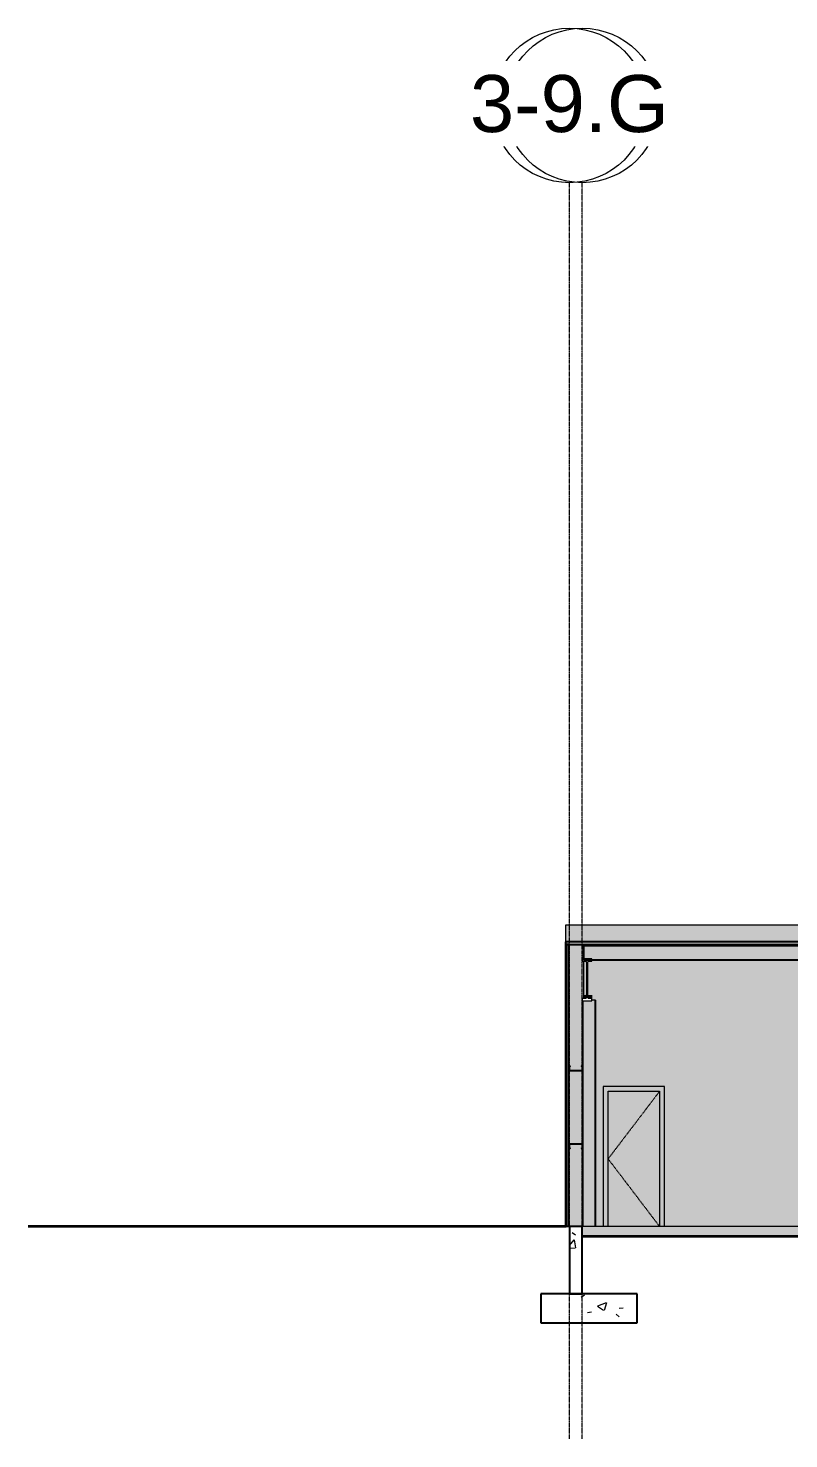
# Model space of a CAD drawing. Header units: inches. Extents: x -55396 to -733, y -290 to 853.
# Drawn here: x -21097 to -20624, y -132 to 745 of the extents above; entities that cross this region are included whole.
import ezdxf

# ---------------------------------------------------------------- set-up
doc = ezdxf.new("R2010")
doc.units = ezdxf.units.IN
doc.header["$MEASUREMENT"] = 0
doc.linetypes.add('Dash 1_16_', pattern=[0.125, 0.0625, -0.0625])
doc.linetypes.add('Grid Line 1_2_', pattern=[0.875, 0.5, -0.125, 0.125, -0.125])
for name, color, linetype, lineweight in [('A-CLNG', 13, 'Continuous', 9), ('A-CLNG-PATT', 13, 'Continuous', 25), ('A-DOOR', 31, 'Continuous', 9), ('A-DOOR-FRAM', 31, 'Continuous', 9), ('A-GLAZ-CWMG', 51, 'Continuous', 9), ('A-ROOF', 132, 'Continuous', 9), ('A-WALL', 113, 'Continuous', 9), ('A-WALL-PATT', 111, 'Continuous', 25), ('C-BLDG-PADS', 91, 'Continuous', 9), ('C-TOPO', 7, 'Continuous', 9), ('I-WALL', 2, 'Continuous', 9), ('L-SITE-WALL', 31, 'Continuous', 9), ('S-BEAM', 12, 'Continuous', 9), ('S-COLS', 52, 'Continuous', 9), ('S-FNDN', 32, 'Continuous', 9), ('S-GRID', 1, 'Continuous', 9), ('S-GRID-IDEN', 1, 'Continuous', 9)]:
    doc.layers.add(name, color=color, linetype=linetype, lineweight=lineweight)
doc.styles.add('Arial', font='arial.ttf', dxfattribs={"height": 35.407186})
pattern_1 = [(50, (22032.004, 107.706), (55.0854, -4.81984), [5.76, -63.36]), (355, (22032.004, 107.706), (-10.65569, 57.76853), [4.608, -50.688]), (100.451, (22036.594, 107.305), (44.42947, 52.94866), [4.895, -53.848]), (46.184, (22032.004, 123.066), (81.96444, -12.71212), [8.64, -95.04]), (96.636, (22038.834, 122.01), (71.7815, 74.81238), [7.343, -80.772]), (351.184, (22032, 123.07), (71.78195, 74.81243), [6.912, -76.032]), (21, (22039.684, 119.226), (45.84207, -30.92146), [5.76, -63.36]), (326, (22039.684, 119.226), (18.687064, 55.69148), [4.608, -50.688]), (71.451, (22043.504, 116.65), (64.52891, 24.77011), [4.895, -53.848]), (37.5, (22032.004, 107.706), (0.933895, 25.566816), [2.534, -47.539, 2.534, -48.922, -50.88]), (37.5, (22032.004, 107.706), (0.933895, 25.566816), [-101.53, 2.534, -48.346]), (7.5, (22032.004, 107.706), (20.20404, 30.291303), [2.534, -26.803, 2.534, -46.387, -19.392]), (7.5, (22032.004, 107.706), (20.20404, 30.291303), [-78.259, 2.534, -16.858]), (327.5, (22014.877, 107.706), (40.9977845, -1.732403), [2.534, -16.666, 2.534, -57.37, -79.488]), (327.5, (22014.877, 107.706), (40.9977845, -1.732403), [-79.104, 2.534, -76.954]), (317.5, (22007.197, 107.706), (44.788883, 7.68784), [2.534, -22.426, 2.534, -37.248, -56.448]), (317.5, (22007.197, 107.706), (44.788883, 7.68784), [-64.742, 2.534, -53.914])]
pattern_2 = [(45, (22032.004, 107.706), (-19.007, 19.007), []), (45, (22032.004, 136.506), (-19.007, 19.007), [])]

# ---------------------------------------------------------------- blocks, each defined once
blk = doc.blocks.new('Struct_Sports Complex_2015_rvt-2-Section 7')
at = {"layer": 'A-WALL-PATT', "lineweight": 9}
h = blk.add_hatch(dxfattribs=at)
h.set_pattern_fill('FP_12', color=250, style=0, pattern_type=2)
h.set_pattern_definition(pattern_1)
h.paths.add_polyline_path([(20891.55, -42), (20899.55, -42), (20899.55, 0), (20891.55, 0), (20891.55, -1.69)], flags=0)
at = {"layer": 'S-FNDN'}
h = blk.add_hatch(dxfattribs=at)
h.set_pattern_fill('FP_12', color=256, style=0, pattern_type=2)
h.set_pattern_definition(pattern_1)
h.paths.add_polyline_path([(20873.68, -60), (20933.68, -60), (20933.68, -42), (20873.68, -42)], flags=0)
at = {"layer": 'L-SITE-WALL', "color": 130, "lineweight": 25}
for p, q in [((20899.55, 0), (20891.55, 0)), ((20891.55, 0), (20891.55, -42)), ((20899.55, -42), (20899.55, 0)), ((20891.55, -42), (20899.55, -42))]:
    blk.add_line(p, q, dxfattribs=at)
at = {"layer": 'S-FNDN', "color": 130, "lineweight": 25}
for p, q in [((20933.68, -42), (20873.68, -42)), ((20873.68, -42), (20873.68, -60)), ((20933.68, -60), (20933.68, -42)), ((20873.68, -60), (20933.68, -60))]:
    blk.add_line(p, q, dxfattribs=at)
blk = doc.blocks.new('Single-Flush - 32_ x 84_-489871-Section 7')
at = {"layer": 'A-DOOR'}
blk.add_hatch(color=256, dxfattribs=at).paths.add_polyline_path([(20947.62, 0), (20947.62, 84), (20915.62, 84), (20915.62, 0), (20942.38, 0)], flags=0)
at = {"layer": 'A-DOOR-FRAM'}
blk.add_hatch(color=256, dxfattribs=at).paths.add_polyline_path([(20915.62, 0), (20915.62, 84), (20947.62, 84), (20947.62, 0), (20950.62, 0), (20950.62, 87), (20912.62, 87), (20912.62, 0)], flags=0)
at = {"layer": 'A-DOOR', "linetype": 'Dash 1_16_'}
for p in [(20947.62, 84), (20947.62, 0)]:
    blk.add_line(p, (20915.62, 42), dxfattribs=at)
at = {"layer": 'A-DOOR-FRAM'}
for p, q in [((20950.62, 87), (20912.62, 87)), ((20912.62, 87), (20912.62, 0)), ((20915.62, 0), (20915.62, 84)), ((20915.62, 84), (20947.62, 84)), ((20947.62, 84), (20947.62, 0)), ((20950.62, 0), (20950.62, 87))]:
    blk.add_line(p, q, dxfattribs=at)
blk = doc.blocks.new('W-Wide Flange - 8_ WIDE-1169469-Section 7')
at = {"layer": 'S-BEAM'}
for points in [[(20900.3, 166.26), (20900.3, 166.69), (20899.55, 166.69), (20899.55, 166.26)], [(20901.29, 141.6), (20901.29, 143.79), (20900.3, 143.79), (20900.3, 142.03), (20899.55, 142.03), (20899.55, 141.6)], [(20901.29, 141.6), (20901.73, 141.73), (20901.98, 141.94), (20902.16, 142.29), (20902.18, 142.49), (20902.1, 144.33), (20901.92, 144.05), (20901.64, 143.86), (20901.29, 143.79), (20901.29, 141.62)], [(20903.82, 141.6), (20903.82, 143.79), (20903.37, 143.91), (20903.11, 144.15), (20902.95, 144.52), (20902.93, 144.68), (20902.96, 142.27), (20903.19, 141.87), (20903.43, 141.69), (20903.64, 141.62)], [(20905.55, 141.6), (20905.55, 143.79), (20903.82, 143.79), (20903.82, 141.6)]]:
    blk.add_hatch(color=256, dxfattribs=at).paths.add_polyline_path(points, flags=0)
h = blk.add_hatch(dxfattribs=at)
h.set_pattern_fill('FP_11', color=256, style=0, pattern_type=2)
h.set_pattern_definition(pattern_2)
h.paths.add_polyline_path([(20905.55, 140.24), (20905.55, 141.6), (20903.62, 141.62), (20903.26, 141.8), (20903.02, 142.11), (20902.93, 142.49), (20902.95, 164.21), (20903.12, 164.57), (20903.43, 164.81), (20903.82, 164.9), (20905.55, 164.9), (20905.55, 166.26), (20899.55, 166.26), (20899.55, 164.9), (20901.49, 164.88), (20901.84, 164.71), (20902.09, 164.4), (20902.18, 164.01), (20902.16, 142.29), (20901.98, 141.94), (20901.67, 141.69), (20901.29, 141.6), (20899.55, 141.6), (20899.55, 140.24), (20903.64, 140.24)], flags=0)
for p, q in [((20899.55, 166.26), (20899.55, 166.69)), ((20899.55, 142.03), (20899.55, 141.6)), ((20905.55, 141.6), (20905.55, 143.79))]:
    blk.add_line(p, q, dxfattribs=at)
at = {"layer": 'S-BEAM', "lineweight": 15}
for p, q in [((20905.55, 166.26), (20899.55, 166.26)), ((20899.55, 166.26), (20899.55, 164.9)), ((20899.55, 164.9), (20901.29, 164.9)), ((20902.18, 164.01), (20902.18, 142.49)), ((20902.93, 142.49), (20902.93, 164.01)), ((20903.82, 164.9), (20905.55, 164.9)), ((20905.55, 164.9), (20905.55, 166.26)), ((20901.29, 141.6), (20899.55, 141.6)), ((20899.55, 141.6), (20899.55, 140.24)), ((20905.55, 141.6), (20903.82, 141.6)), ((20905.55, 140.24), (20905.55, 141.6)), ((20899.55, 140.24), (20905.55, 140.24))]:
    blk.add_line(p, q, dxfattribs=at)
at = {"layer": 'S-BEAM', "lineweight": 15, "flags": 128}
for points in [[(20901.29, 164.9), (20901.49, 164.88), (20901.67, 164.81), (20901.84, 164.71), (20901.98, 164.57), (20902.09, 164.4), (20902.16, 164.21), (20902.18, 164.01)], [(20902.93, 164.01), (20902.95, 164.21), (20903.02, 164.4), (20903.12, 164.57), (20903.26, 164.71), (20903.43, 164.81), (20903.62, 164.88), (20903.82, 164.9)], [(20902.18, 142.49), (20902.16, 142.29), (20902.09, 142.11), (20901.98, 141.94), (20901.84, 141.8), (20901.67, 141.69), (20901.49, 141.62), (20901.29, 141.6)], [(20903.82, 141.6), (20903.62, 141.62), (20903.43, 141.69), (20903.26, 141.8), (20903.12, 141.94), (20903.02, 142.11), (20902.95, 142.29), (20902.93, 142.49)]]:
    blk.add_lwpolyline(points, dxfattribs=at)
blk = doc.blocks.new('Rectangular Mullion - Profile_Polycarbonate_Lower-1037133-Section 7')
at = {"layer": 'A-GLAZ-CWMG'}
blk.add_hatch(color=256, dxfattribs=at).paths.add_polyline_path([(20891.55, 0), (20891.49, 0.06), (20889.49, 0.06), (20889.43, 0)], flags=0)
at = {"layer": 'A-GLAZ-CWMG', "lineweight": 13}
for p, q in [((20889.55, 1.46), (20889.43, 1.46)), ((20889.43, 1.46), (20889.43, 0)), ((20889.43, 0), (20891.55, 0)), ((20889.49, 0.06), (20889.49, 1.39)), ((20889.49, 1.39), (20889.55, 1.39)), ((20891.49, 0.06), (20889.49, 0.06)), ((20889.55, 1.39), (20889.55, 1.46)), ((20891.55, 2.24), (20891.2, 2.24)), ((20891.2, 2.24), (20891.2, 1.99)), ((20891.2, 1.99), (20891.26, 1.99)), ((20891.26, 1.99), (20891.26, 2.18)), ((20891.26, 2.18), (20891.49, 2.18)), ((20891.49, 2.18), (20891.49, 0.06)), ((20891.55, 0), (20891.55, 2.24))]:
    blk.add_line(p, q, dxfattribs=at)
blk = doc.blocks.new('Rectangular Mullion - Profile_Polycarbonate_Upper and left-1163910-Section 7')
at = {"layer": 'A-GLAZ-CWMG'}
for points in [[(20891.55, 171.65), (20891.55, 175.27), (20889.43, 175.27), (20889.49, 175.21), (20891.49, 175.21), (20891.49, 171.71)], [(20891.26, 171.71), (20891.49, 171.71), (20891.49, 171.99), (20891.26, 171.94)]]:
    blk.add_hatch(color=256, dxfattribs=at).paths.add_polyline_path(points, flags=0)
at = {"layer": 'A-GLAZ-CWMG', "lineweight": 13}
for p, q in [((20891.55, 175.27), (20889.43, 175.27)), ((20889.43, 175.27), (20889.43, 172.43)), ((20889.43, 172.43), (20889.55, 172.43)), ((20889.49, 172.5), (20889.49, 175.21)), ((20889.49, 175.21), (20891.49, 175.21)), ((20889.55, 172.5), (20889.49, 172.5)), ((20889.55, 172.43), (20889.55, 172.5)), ((20891.26, 171.9), (20891.2, 171.9)), ((20891.2, 171.9), (20891.2, 171.65)), ((20891.2, 171.65), (20891.55, 171.65)), ((20891.26, 171.71), (20891.26, 171.9)), ((20891.49, 171.71), (20891.26, 171.71)), ((20891.49, 175.21), (20891.49, 171.71)), ((20891.55, 171.65), (20891.55, 175.27))]:
    blk.add_line(p, q, dxfattribs=at)
at = {"layer": 'A-GLAZ-CWMG'}
for p, q in [((20889.55, 172.81), (20889.49, 172.81)), ((20889.55, 172.5), (20889.55, 172.81)), ((20891.26, 172.19), (20891.2, 172.19)), ((20891.2, 171.9), (20891.2, 172.19)), ((20891.26, 171.9), (20891.26, 172.19)), ((20891.49, 171.99), (20891.26, 171.99)), ((20891.26, 171.71), (20891.26, 171.99))]:
    blk.add_line(p, q, dxfattribs=at)
blk = doc.blocks.new('Girt_C - 8_D-1076703-Section 7')
at = {"layer": 'S-BEAM', "lineweight": 15}
for p, q in [((20891.55, 51.12), (20891.55, 48.75)), ((20891.55, 48.75), (20892.13, 48.27)), ((20891.66, 48.8), (20891.66, 51.12)), ((20892.2, 48.35), (20891.66, 48.8)), ((20899.37, 51.3), (20891.74, 51.3)), ((20891.74, 51.2), (20899.37, 51.2)), ((20892.13, 48.27), (20892.2, 48.35)), ((20899.44, 48.8), (20898.91, 48.35)), ((20898.91, 48.35), (20898.98, 48.27)), ((20898.98, 48.27), (20899.55, 48.75)), ((20899.44, 51.12), (20899.44, 48.8)), ((20899.55, 48.75), (20899.55, 51.12))]:
    blk.add_line(p, q, dxfattribs=at)
for centre, radius, start, end in [((20891.74, 51.12), 0.188, 90, 180), ((20891.74, 51.12), 0.0782, 90, 176.95764), ((20899.37, 51.12), 0.188, 0, 90), ((20899.37, 51.12), 0.0782, 2.12272, 90)]:
    blk.add_arc(centre, radius, start, end, dxfattribs=at)
blk = doc.blocks.new('Girt_C - 8_D-1116926-Section 7')
at = {"layer": 'S-BEAM'}
h = blk.add_hatch(dxfattribs=at)
h.set_pattern_fill('FP_11', color=256, style=0, pattern_type=2)
h.set_pattern_definition(pattern_2)
h.paths.add_polyline_path([(20891.74, 96.7), (20899.37, 96.7), (20899.37, 96.8), (20891.74, 96.8)], flags=0)
h.paths.add_polyline_path([(20899.44, 96.88), (20899.55, 96.88), (20899.55, 99.25), (20898.98, 99.73), (20898.91, 99.65), (20899.44, 99.2)], flags=0)
h.paths.add_polyline_path([(20891.66, 96.88), (20891.66, 99.2), (20892.2, 99.65), (20892.13, 99.73), (20891.55, 99.25), (20891.55, 96.88)], flags=0)
at = {"layer": 'S-BEAM', "lineweight": 15}
for p, q in [((20892.13, 99.73), (20891.55, 99.25)), ((20891.55, 99.25), (20891.55, 96.88)), ((20891.66, 99.2), (20892.2, 99.65)), ((20891.66, 96.88), (20891.66, 99.2)), ((20899.37, 96.8), (20891.74, 96.8)), ((20891.74, 96.7), (20899.37, 96.7)), ((20892.2, 99.65), (20892.13, 99.73)), ((20898.98, 99.73), (20898.91, 99.65)), ((20898.91, 99.65), (20899.44, 99.2)), ((20899.55, 99.25), (20898.98, 99.73)), ((20899.44, 99.2), (20899.44, 96.88)), ((20899.55, 96.88), (20899.55, 99.25))]:
    blk.add_line(p, q, dxfattribs=at)
for centre, radius, start, end in [((20891.74, 96.88), 0.188, 180, 270), ((20891.74, 96.88), 0.0782, 182.12272, 270), ((20899.37, 96.88), 0.188, 270, 0), ((20899.37, 96.88), 0.0782, 270, 356.95764)]:
    blk.add_arc(centre, radius, start, end, dxfattribs=at)
blk = doc.blocks.new('Grid - Grid Head - Circle-14747-Section 7')
at = {"layer": 'S-GRID-IDEN'}
blk.add_circle((21143.8, 696.66), 48, dxfattribs=at)

msp = doc.modelspace()

# ---------------------------------------------------------------- hatches: boundary and pattern name
at = {"layer": 'A-CLNG-PATT', "lineweight": 5}
h = msp.add_hatch(color=256, dxfattribs=at)
h.paths.add_polyline_path([(-19392.23, 174.27), (-19226.08, 174.27), (-19226.08, 175.27), (-19299.55, 175.27), (-19299.57, 174.67), (-19300.63, 174.62), (-19303.45, 174.68), (-19303.45, 175.27), (-20238.31, 175.27), (-20238.31, 174.27), (-19469.69, 174.27)], flags=0)
h.paths.add_polyline_path([(-18865, 174.27), (-18865, 175.27), (-19166.58, 175.27), (-19166.58, 174.27), (-18888.69, 174.27)], flags=0)
h.paths.add_polyline_path([(-20747.91, 174.27), (-20243.06, 174.27), (-20243.06, 175.27), (-20751.25, 175.27), (-20751.25, 174.27)], flags=0)
at = {"layer": 'A-CLNG-PATT', "lineweight": 9}
h = msp.add_hatch(dxfattribs=at)
h.set_pattern_fill('FP_15', color=256, style=0, pattern_type=2)
h.set_pattern_definition([(161.57, (22032.964, 108.666), (-7.6802237, -0.0009796), [0, -54.643, 6.067, 0]), (18.43, (22031.044, 108.666), (-7.6802237, 0.0009796), [0, -54.643, 6.067, 0]), (108.43, (22032.964, 108.666), (3.83829529, -19.20136532), [18.211, -42.499]), (71.57, (22031.044, 108.666), (3.83829529, 19.20136532), [18.211, -42.499])])
h.paths.add_polyline_path([(-20751.25, 165.76), (-18865, 165.76), (-18865, 174.27), (-19166.58, 174.27), (-19166.58, 172.83), (-19226.08, 172.83), (-19226.08, 174.27), (-20751.25, 174.27), (-20751.25, 174.08)], flags=0)
at = {"layer": 'A-ROOF', "lineweight": 5}
h = msp.add_hatch(color=256, dxfattribs=at)
h.paths.add_polyline_path([(-20762.5, 176.77), (-19226.08, 176.77), (-19226.08, 187.14), (-19278.75, 187.14), (-19278.75, 186.83), (-19281, 186.83), (-19281, 186.58), (-19299.55, 186.58), (-19299.57, 177.18), (-19300.63, 177.12), (-19303.45, 177.18), (-19303.45, 184.6), (-19303.82, 184.28), (-19303.89, 184.37), (-19303.89, 186.58), (-19310.6, 186.58), (-19310.67, 184.28), (-19311.25, 184.77), (-19311.25, 177.77), (-19313.25, 177.77), (-19313.25, 186.58), (-20529.75, 186.59), (-20529.75, 187.14), (-20762.5, 187.14)], flags=0)
h.paths.add_polyline_path([(-18865, 176.77), (-18865, 187.14), (-18917.69, 187.07), (-18917.69, 183.08), (-18917.78, 183.08), (-18917.78, 181.65), (-18918.01, 181.55), (-18919.8, 181.37), (-18924.06, 181.21), (-18929.78, 181.15), (-18936.69, 181.24), (-18940.86, 181.46), (-18941.78, 181.65), (-18941.78, 183.08), (-18950.39, 183.08), (-18950.39, 181.11), (-18950.62, 181.02), (-18952.41, 180.84), (-18956.47, 180.68), (-18962.39, 180.61), (-18969.06, 180.7), (-18973.48, 180.92), (-18974.39, 181.11), (-18974.39, 183.08), (-18981.06, 183.08), (-18981.06, 187.14), (-19029.06, 187.14), (-19029.06, 185.01), (-19024.3, 185.01), (-19024.3, 181.36), (-19024.51, 181.26), (-19026.18, 181.07), (-19029.3, 180.91), (-19035.87, 180.79), (-19043.62, 180.82), (-19049.03, 180.99), (-19051.51, 181.17), (-19052.3, 181.36), (-19052.3, 183.08), (-19058.5, 182.99), (-19058.55, 181.16), (-19058.79, 181.08), (-19060.53, 180.9), (-19065.01, 180.7), (-19072.67, 180.61), (-19080.77, 180.73), (-19084.76, 180.92), (-19086.43, 181.16), (-19086.5, 181.2), (-19086.5, 183.08), (-19092.44, 183.08), (-19092.44, 187.14), (-19136.87, 187.14), (-19136.87, 181.89), (-19166.58, 181.89), (-19166.58, 176.77), (-18888.69, 176.77)], flags=0)
at = {"layer": 'A-ROOF'}
h = msp.add_hatch(color=256, dxfattribs=at)
h.paths.add_polyline_path([(-18865, 175.27), (-18865, 176.77), (-19166.58, 176.77), (-19166.58, 175.27), (-18888.69, 175.27)], flags=0)
h.paths.add_polyline_path([(-20762.5, 175.27), (-19226.08, 175.27), (-19226.08, 176.77), (-20762.5, 176.77)], flags=0)
at = {"layer": 'A-WALL-PATT', "lineweight": 9, "transparency": 33554649}
msp.add_hatch(color=256, dxfattribs=at).paths.add_polyline_path([(-20760.35, 0.06), (-20760.35, 175.21), (-20761.93, 175.21), (-20761.93, 0.06)], flags=0)
at = {"layer": 'C-BLDG-PADS'}
h = msp.add_hatch(dxfattribs=at)
h.set_pattern_fill('FP_12', color=256, style=0, pattern_type=2)
h.set_pattern_definition(pattern_1)
h.paths.add_polyline_path([(-20752, -6), (-18860.75, -6), (-18860.75, 0), (-20752, 0), (-20752, -1.69)], flags=0)
at = {"layer": 'I-WALL'}
h = msp.add_hatch(color=256, dxfattribs=at)
h.paths.add_polyline_path([(-20743.75, 0), (-20738.94, 0), (-20738.94, 87), (-20700.94, 87), (-20700.94, 0), (-20400.37, 0), (-20400.37, 99), (-20362.37, 99), (-20362.37, 0), (-20243.06, 0), (-20243.06, 165.76), (-20263.5, 165.76), (-20263.5, 164.9), (-20265.43, 164.88), (-20265.79, 164.71), (-20266.03, 164.4), (-20266.12, 164.01), (-20266.05, 144.32), (-20265.91, 144.11), (-20265.59, 143.86), (-20265.23, 143.79), (-20263.5, 143.79), (-20263.5, 140.24), (-20269.5, 140.24), (-20269.5, 143.79), (-20267.41, 143.86), (-20267.19, 144), (-20266.95, 144.32), (-20266.87, 144.79), (-20266.9, 164.21), (-20267.07, 164.57), (-20267.38, 164.81), (-20267.76, 164.9), (-20269.5, 164.9), (-20269.5, 165.76), (-20504.75, 165.76), (-20504.75, 164.9), (-20506.68, 164.88), (-20507.04, 164.71), (-20507.28, 164.4), (-20507.37, 164.01), (-20507.3, 144.32), (-20507.16, 144.11), (-20506.84, 143.86), (-20506.48, 143.79), (-20504.75, 143.79), (-20504.75, 140.24), (-20510.75, 140.24), (-20510.66, 143.79), (-20508.66, 143.86), (-20508.44, 144), (-20508.2, 144.32), (-20508.12, 144.79), (-20508.15, 164.21), (-20508.32, 164.57), (-20508.63, 164.81), (-20509.01, 164.9), (-20510.75, 164.9), (-20510.75, 165.76), (-20746, 165.76), (-20746, 164.9), (-20747.93, 164.88), (-20748.29, 164.71), (-20748.53, 164.4), (-20748.62, 164.01), (-20748.55, 144.33), (-20748.41, 144.11), (-20748.08, 143.86), (-20747.73, 143.79), (-20746, 143.79), (-20746, 140.5), (-20743.75, 140.5), (-20743.75, 37.37)], flags=0)
h.paths.add_polyline_path([(-20751.22, 143.79), (-20749.91, 143.86), (-20749.69, 144), (-20749.45, 144.33), (-20749.37, 144.79), (-20749.4, 164.21), (-20749.57, 164.57), (-20749.88, 164.81), (-20750.26, 164.9), (-20751.25, 164.88), (-20751.25, 143.79)], flags=0)
at = {"layer": 'L-SITE-WALL', "lineweight": 5}
h = msp.add_hatch(color=256, dxfattribs=at)
h.paths.add_polyline_path([(-20762.5, 0), (-20762.12, 0.06), (-20762.06, 0.06), (-20761.93, 0.06), (-20761.93, 175.21), (-20762.06, 175.21), (-20762.12, 175.27), (-20762.5, 175.21), (-20762.5, 0.06)], flags=0)
h.paths.add_polyline_path([(-20760, 0), (-20752, 0.06), (-20752, 48.75), (-20752.57, 48.27), (-20752.64, 48.35), (-20752.11, 48.8), (-20752.11, 51.12), (-20752, 51.2), (-20752, 96.88), (-20752.11, 96.88), (-20752.19, 99.26), (-20752.64, 99.65), (-20752.57, 99.73), (-20752, 99.25), (-20752, 142.03), (-20751.25, 142.03), (-20751.25, 164.9), (-20752, 164.9), (-20752, 166.69), (-20751.25, 166.69), (-20751.25, 175.27), (-20760, 175.21), (-20760.06, 171.71), (-20760.29, 171.71), (-20760.29, 171.99), (-20760.06, 171.99), (-20760.06, 175.21), (-20760.35, 175.21), (-20760.35, 0.06), (-20760.06, 0.06), (-20760, 0.06)], flags=0)
h.paths.add_polyline_path([(-20759.42, 48.27), (-20760, 48.8), (-20760, 51.12), (-20759.89, 51.12), (-20759.81, 48.74), (-20759.35, 48.35)], flags=0)
h.paths.add_polyline_path([(-20759.42, 51.2), (-20759.81, 51.2), (-20759.81, 51.3), (-20752.19, 51.3), (-20752.19, 51.2), (-20759.35, 51.2)], flags=0)
h.paths.add_polyline_path([(-20759.81, 96.7), (-20759.81, 96.8), (-20752.19, 96.8), (-20752.19, 96.7)], flags=0)
h.paths.add_polyline_path([(-20759.89, 96.88), (-20760, 96.88), (-20760, 99.25), (-20759.42, 99.73), (-20759.35, 99.65), (-20759.89, 99.2), (-20759.89, 96.88)], flags=0)
msp.add_hatch(color=256, dxfattribs=at).paths.add_polyline_path([(-20761.93, 0.06), (-20760.35, 0.06), (-20760.35, 175.21), (-20761.93, 175.21), (-20761.93, 0.2)], flags=0)
at = {"layer": 'S-COLS', "lineweight": 5}
for points in [[(-20744.87, 0), (-20744.87, 140.5), (-20746, 140.5), (-20746, 140.24), (-20750.87, 140.24), (-20750.87, 0)], [(-20744.87, 0), (-20744.18, 0), (-20744.22, 140.5), (-20744.87, 140.5), (-20744.87, 37.37)], [(-20743.75, 0), (-20743.75, 140.5), (-20744.18, 140.5), (-20744.18, 0)], [(-20751.56, 0), (-20751.56, 140.24), (-20752, 140.24), (-20752, 0)], [(-20751.05, 0), (-20750.87, 0), (-20750.87, 140.24), (-20751.56, 140.24), (-20751.52, 0), (-20751.22, 0)]]:
    msp.add_hatch(color=256, dxfattribs=at).paths.add_polyline_path(points, flags=0)

# ---------------------------------------------------------------- linework, layer by layer
at = {"layer": 'A-CLNG'}
msp.add_line((-20751.25, 174.7), (-20751.25, 174.27), dxfattribs=at)
at = {"layer": 'A-CLNG', "lineweight": 25}
for p, q in [((-19226.08, 174.27), (-20751.25, 174.27)), ((-20751.25, 174.27), (-20751.25, 165.76)), ((-20751.25, 165.76), (-18865, 165.76))]:
    msp.add_line(p, q, dxfattribs=at)
at = {"layer": 'A-ROOF'}
for p, q in [((-20529.75, 187.14), (-20762.5, 187.14)), ((-20762.5, 187.14), (-20762.5, 176.77))]:
    msp.add_line(p, q, dxfattribs=at)
at = {"layer": 'A-ROOF', "lineweight": 25}
for p, q in [((-19226.08, 176.77), (-20762.5, 176.77)), ((-20762.5, 176.77), (-20762.5, 175.27)), ((-20762.5, 175.27), (-20243.06, 175.27))]:
    msp.add_line(p, q, dxfattribs=at)
at = {"layer": 'A-WALL', "lineweight": 25}
for p, q in [((-20760.35, 175.21), (-20761.93, 175.21)), ((-20761.93, 175.21), (-20761.93, 0.06)), ((-20760.35, 0.06), (-20760.35, 175.21)), ((-20761.93, 0.06), (-20760.35, 0.06))]:
    msp.add_line(p, q, dxfattribs=at)
at = {"layer": 'C-BLDG-PADS'}
for p, q in [((-18865, 0), (-20752, 0)), ((-20752, 0), (-20752, -6)), ((-20752, -6), (-18860.75, -6))]:
    msp.add_line(p, q, dxfattribs=at)
at = {"layer": 'C-TOPO', "lineweight": 35}
for p, q in [((-20855.46, 0), (-21096.51, 0)), ((-20762.12, 0), (-20855.46, 0)), ((-20752, -6.01), (-20596.34, -6.01))]:
    msp.add_line(p, q, dxfattribs=at)
at = {"layer": 'C-TOPO'}
for p, q in [((-20855.46, 0), (-21096.51, 0)), ((-20855.46, 0), (-20762.12, 0)), ((-20596.34, -6.01), (-20752, -6.01))]:
    msp.add_line(p, q, dxfattribs=at)
at = {"layer": 'L-SITE-WALL'}
for p, q in [((-20762.5, 0), (-20762.5, 175.27)), ((-20751.25, 175.27), (-20751.25, 174.7)), ((-20751.25, 164.9), (-20751.25, 142.03))]:
    msp.add_line(p, q, dxfattribs=at)
at = {"layer": 'S-COLS'}
for p, q in [((-20744.87, 140.5), (-20746, 140.5)), ((-20744.18, 140.5), (-20744.87, 140.5)), ((-20744.18, 140.5), (-20744.18, 0)), ((-20743.75, 140.5), (-20744.18, 140.5)), ((-20743.75, 140.5), (-20743.75, 0)), ((-20752, 140.24), (-20752, 99.25)), ((-20751.56, 140.24), (-20751.56, 0)), ((-20752, 96.88), (-20752, 51.12)), ((-20752, 48.75), (-20752, 0))]:
    msp.add_line(p, q, dxfattribs=at)
at = {"layer": 'S-GRID', "linetype": 'Grid Line 1_2_'}
for p, q in [((-20760, -132), (-20760, 648.66)), ((-20752, -132), (-20752, 648.66))]:
    msp.add_line(p, q, dxfattribs=at)

# ---------------------------------------------------------------- block references
at = {"color": 170, "lineweight": 5}
msp.add_blockref('Struct_Sports Complex_2015_rvt-2-Section 7', (-41651.55, 0), dxfattribs=at)
at = {"layer": 'A-DOOR'}
msp.add_blockref('Single-Flush - 32_ x 84_-489871-Section 7', (-41651.55, 0), dxfattribs=at)
at = {"layer": 'A-GLAZ-CWMG'}
for name in ['Rectangular Mullion - Profile_Polycarbonate_Upper and left-1163910-Section 7', 'Rectangular Mullion - Profile_Polycarbonate_Lower-1037133-Section 7']:
    msp.add_blockref(name, (-41651.55, 0), dxfattribs=at)
at = {"layer": 'S-BEAM'}
for name in ['W-Wide Flange - 8_ WIDE-1169469-Section 7', 'Girt_C - 8_D-1116926-Section 7', 'Girt_C - 8_D-1076703-Section 7']:
    msp.add_blockref(name, (-41651.55, 0), dxfattribs=at)
at = {"layer": 'S-GRID-IDEN'}
msp.add_blockref('Grid - Grid Head - Circle-14747-Section 7', (-41895.8, 0), dxfattribs=at)

# ---------------------------------------------------------------- next in the draw order: texts
at = {"layer": 'S-GRID-IDEN', "insert": (-20752.01, 715.53), "char_height": 35.407, "width": 85.104, "attachment_point": 2, "line_spacing_factor": 0.938532, "style": 'Arial', "bg_fill": 3, "box_fill_scale": 1.25, "bg_fill_color": 0, "bg_fill_transparency": 0}
msp.add_mtext('3-9', dxfattribs=at)

# ---------------------------------------------------------------- next in the draw order: block references
at = {"layer": 'S-GRID-IDEN'}
msp.add_blockref('Grid - Grid Head - Circle-14747-Section 7', (-41903.8, 0), dxfattribs=at)

# ---------------------------------------------------------------- next in the draw order: texts
at = {"layer": 'S-GRID-IDEN', "insert": (-20760.01, 715.53), "char_height": 35.407, "width": 147.312, "attachment_point": 2, "line_spacing_factor": 0.938532, "style": 'Arial', "bg_fill": 3, "box_fill_scale": 1.25, "bg_fill_color": 0, "bg_fill_transparency": 0}
msp.add_mtext('3-9.G', dxfattribs=at)

doc.saveas('drawing.dxf')
